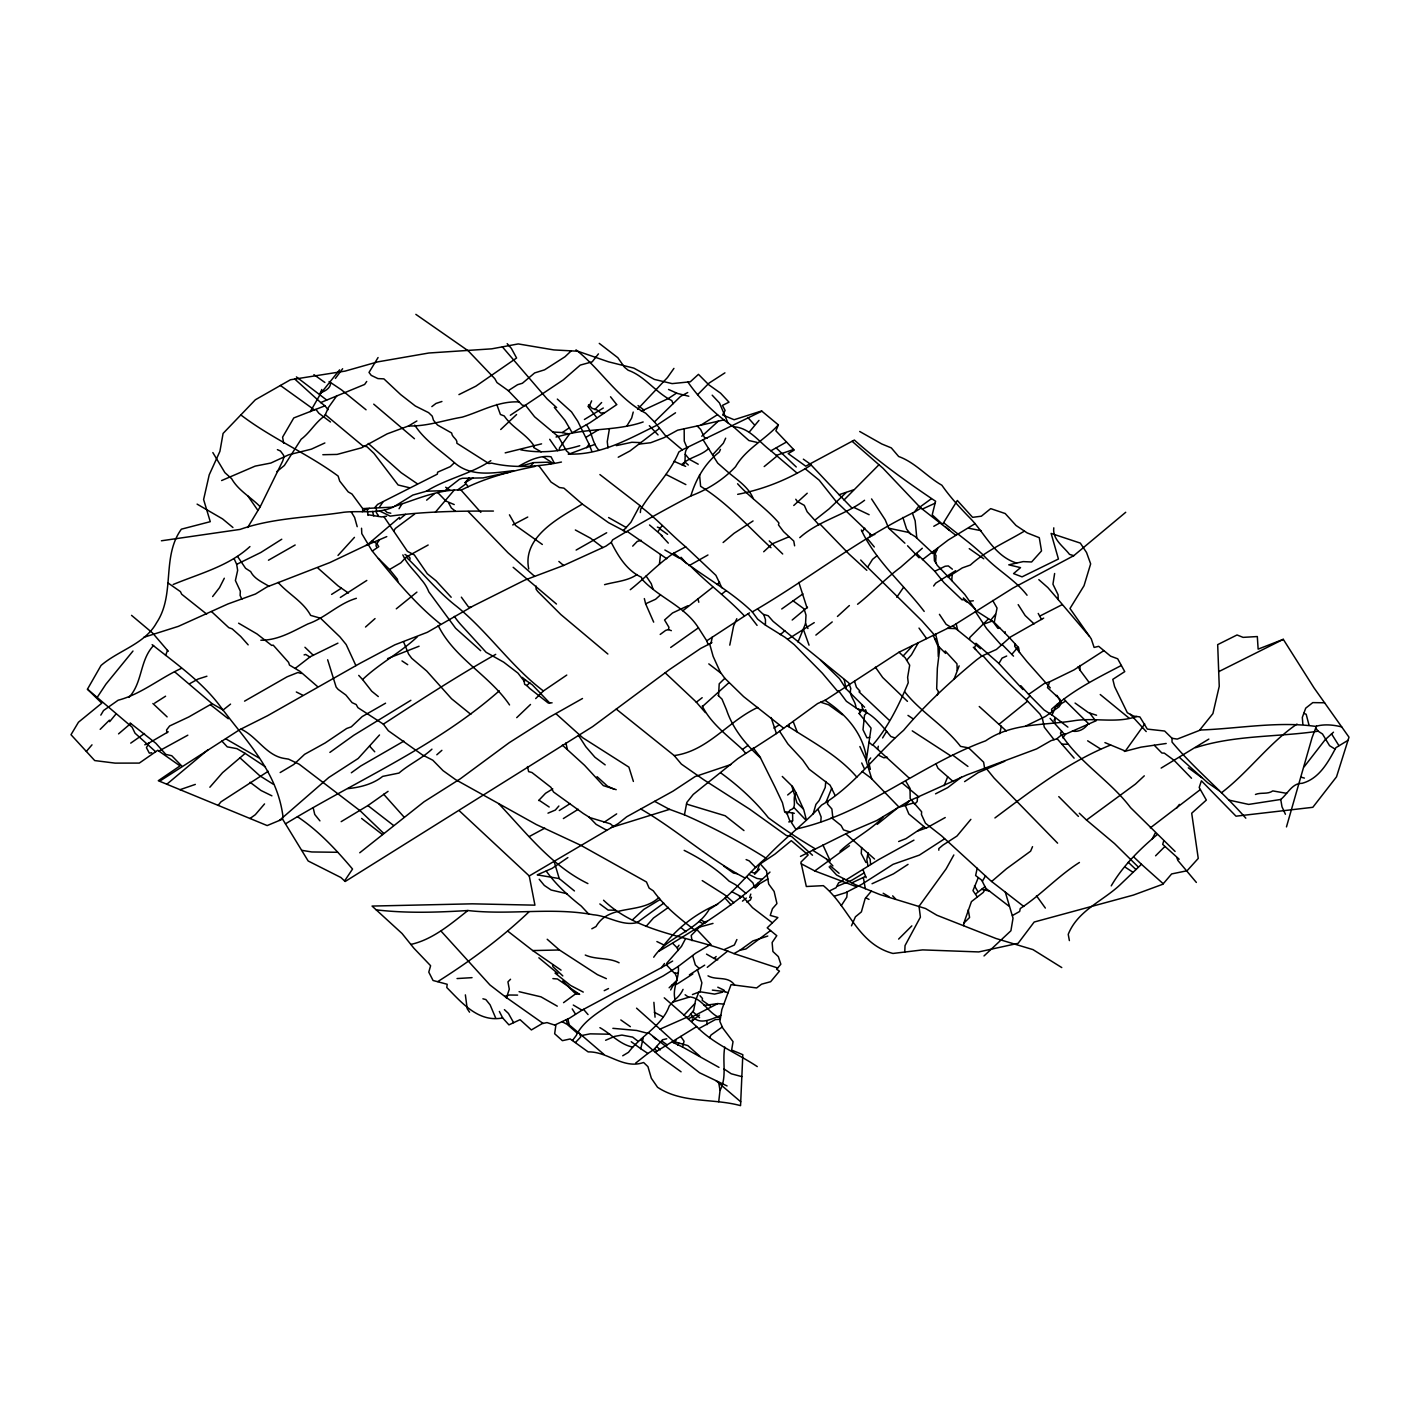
<?xml version="1.0" encoding="UTF-8"?>
<svg xmlns="http://www.w3.org/2000/svg" width="1420" height="1420" viewBox="0 0 1420 1420"><rect width="100%" height="100%" fill="white"/><g stroke="black" fill="none" stroke-linecap="round" stroke-linejoin="round"><path stroke-width="1.5" d="M870.247 533.583L869.928 537.115M938.815 850.225L938.815 848.574L942.88 845.166L956.973 836.043L970.872 819.358M684.174 428.84L684.262 441.141L687.085 447.957M969.718 639.142L969.736 637.527L988.551 618.783M968.245 909.83L969.594 917.48L963.807 923.195L963.594 925.627M362.65 510.419L362.703 508.608L351.983 494.018L348.219 491.906L339.7 481.078L338.12 476.055C307.039 453.193 271.504 438.407 240.832 414.924M643.278 1037.487L640.757 1048.723L647.893 1053.462L653.821 1049.557L662.536 1039.759L666.726 1038.783M1348.024 740.299L1335.883 747.701C1328.073 762.327 1319.216 778.71 1302.069 783.325C1292.271 782.935 1287.514 794.046 1280.751 799.46L1281.976 806.72L1285.419 814.264M655.046 1017.181L653.892 1002.325M904.753 952.039L905.037 945.578L920.391 917.143L919.042 906.297L946.146 868.862L953.832 854.964M856.863 777.166C838.563 755.724 812.63 742.163 789.129 726.898L789.289 724.129M755.848 872.199L754.499 873.992M1089.104 682.399L1079.981 670.134L1079.981 665.483M638.112 1041.339L632.681 1037.132L621.924 1035.073L614.753 1036.351L605.612 1040.274M844.208 679.541L846.072 688.789L864.602 707.249M660.477 554.492L659.43 564.184M1059.675 704.622L1059.569 702.297M868.01 866.182L866.821 859.561L868.028 852.71M718.715 1101.743L720.029 1090.4L718.68 1082.413M622.723 1055.788L628.528 1052.291C640.775 1035.766 661.933 1026.269 669.281 1005.91L675.121 999.467C671.82 988.497 679.914 977.528 678.245 966.434L695.693 953.193L710.408 944.513M725.673 438.176L723.348 443.253L712.627 454.808M1055.308 722.957L1054.74 718.981M837.569 691.238L822.34 673.186L794.277 644.68L785.1 637.349L765.451 625.137L765.451 619.546L763.694 614.505M559.249 450.442L559.533 447.904L569.81 433.597C594.004 428.378 619.546 430.189 643.171 421.953M718.964 1067.361L682.576 1047.019L684.049 1041.233L680.73 1036.422M729.773 645.141L733.59 626.007L736.803 618.694M724.803 1047.126C722.034 1061.45 727.288 1076.981 720.029 1090.4M1054.634 573.503L1052.948 584.206L1058.078 594.731L1058.202 599.577L1089.442 636.355M1014.963 644.059L1014.714 646.366L1019.595 652.437M963.807 923.195L971.44 901.611L983.226 892.452L985.817 888.316L981.717 880.169L975.629 875.536L977.208 868.206M282.385 819.198L282.935 816.269C277.007 770.545 244.986 739.891 219.212 704.923C200.823 680.943 175.405 663.211 152.135 644.644M851.485 925.822L855.426 916.805L861.39 911.889L865.17 898.505L871.383 891.121M1043.682 618.108L1010.454 637.012L996.432 649.455L981.77 656.093L976.552 659.892C950.654 681.227 925.183 704.728 903.599 730.324C875.607 754.694 853.988 785.828 821.577 805.104C804.59 823.707 783.236 839.255 765.912 858.071C739.838 841.652 712.716 827.239 684.44 814.832L686.818 802.477L693.244 794.419L737.814 758.617L776.42 733.572L817.583 703.574L825.446 700.096L898.984 652.224L953.92 625.226L1012.904 588.111L1073.769 555.682L1125.723 512.283M759.878 863.626L756.789 871.543L754.499 873.105L751.233 872.111M792.804 600.642L804.093 608.896L805.992 615.144L805.548 623.611L797.987 642M673.808 984.167L670.63 989.953M361.532 528.24L361.798 533.636L371.827 550.498C392.346 576.023 414.32 603.198 440.413 624.001M499.361 1011.448L502.662 1017.927L508.928 1024.867L520.057 1019.684L531.382 1029.944L542.12 1023.625L546.984 1022.595L555.841 1025.435L554.652 1033.742L562.391 1040.665L570.236 1038.961L588.146 1051.9C607.92 1051.386 623.202 1069.58 643.597 1062.497L647.946 1066.651L651.318 1078.224L657.549 1087.276C682.363 1103.695 712.947 1098.051 740.548 1105.647L742.82 1054.687L731.637 1050.037L733.039 1041.659L722.833 1028.133L719.869 1021.459L721.839 1009.567L731.069 984.628L756.647 987.947L761.564 984.184L770.634 981.717L779.456 971.138L776.598 969.256L780.858 964.233L778.32 956.601L772.906 951.506L772.125 942.507L776.775 935.691L767.226 927.828L777.894 917.551L770.261 915.403L772.462 908.676L776.935 903.582L774.113 891.423L768.681 884.039L766.498 870.851L760.232 863.91L775 854.077L791.295 840.675L808.158 854.947L800.915 862.117L806.329 886.506L823.351 885.654C848.787 906.563 857.272 943.909 892.949 953.459L922.645 949.891L978.699 951.932L1018.105 943.324L1034.186 922.024L1133.284 895.115L1162.838 884.234L1171.624 873.939L1187.067 870.762L1198.249 858.425L1191.699 813.216L1206.343 800.081L1199.19 787.532L1201.409 780.805L1236.004 816.18L1312.825 807.305L1336.522 776.829L1349 737.193L1313.997 687.848L1283.289 639.337L1258.138 649.135L1257.321 636.55L1243.086 637.367L1237.033 634.971L1217.685 644.627L1219.247 686.322L1212.911 713.603L1199.368 730.448L1177.233 739.092L1172.015 738.276L1164.649 731.034L1147.324 729.099L1139.852 716.905L1133.71 716.106L1127.338 712.751L1114.629 686.659L1112.801 679.346L1124.746 671.625L1117.682 658.791L1110.618 656.164L1098.689 646.331L1094.11 647.431L1091.252 638.858L1069.988 608.488L1084.028 585.732L1090.649 563.882L1086.548 552.522L1080.318 543.097L1051.119 533.423L1058.432 559.019L1022.045 576.857L1013.56 573.609L1020.519 567.627L1008.768 564.823L1023.145 561.61L1031.612 561.983L1041.517 550.924L1039.28 537.701L1027.175 532.908L1016.028 525.471L1005.2 513.543L990.698 508.626L981.362 516.205L972.594 517.341L957.328 500.479L942.56 524.353L932.212 514.839L935.602 501.26C907.522 482.409 879.779 462.654 854.361 440.058L805.743 466.186L788.189 453.583L794.206 450.122L775.888 430.828L778.355 424.864L761.599 410.966L734.122 419.734L722.638 414.959L725.105 410.469L722.425 405.392L729.01 402.18L720.561 393.162L708.899 384.873L698.462 374.347L690.315 381.785L672.139 383.613L654.425 379.424L633.852 368.135L608.505 361.816L577.78 351.219L553.871 349.923L518.247 343.924L491.71 348.841L428.84 353.012L377.667 361.887L345.149 371.099L290.443 379.761L255.352 399.783L223.082 433.437L219.922 451.347L209.219 474.83L203.61 499.538L210.266 521.672L181.37 529.181C161.259 556.977 175.548 594.483 156.519 622.847C144.911 643.988 118.463 650.36 101.033 665.465L87.454 689.197L101.761 703.184L78.455 722.23L71 734.708L94.714 760.57L115.091 763.126L139.302 763.09L157.762 750.275L180.038 765.895L158.277 780.716L267.173 825.57L282.58 819.127L308.158 860.981L340.853 877.489L345.202 881.483L592.601 726.649L669.636 669.459L700.681 648.425L711.012 643.118L712.308 637.012M376.637 511.235L376.069 507.419M838.528 690.67L846.391 701.285L858.94 709.911L860.058 711.615L859.171 713.568L871.063 728.105L866.218 761.067L871.773 778.852M100.82 715.112L103.536 710.533L118.144 700.22C141.13 694.256 160.052 677.997 181.547 668.305M683.197 465.298C687.262 460.009 682.736 452.412 687.866 447.637M709.574 1037.647L711.012 1035.038L722.318 1026.962M877.631 749.334L878.323 746.228M609.393 428.964L607.263 441.62L607.991 447.921M700.078 991.87L701.87 982.8L697.38 969.576M1316.464 726.099L1312.098 737.548L1286.467 826.901M828.215 800.72L827.416 803.951L831.871 808.974L832.759 817.015M1004.827 633.213L1005.2 631.74M1001.348 726.188L999.716 733.803M1017.998 647.112L1011.732 654.46M678.298 950.459L677.198 947.85L679.026 945.188M374.898 507.49L377.631 504.384L437.36 474.138L437.591 472.185L450.317 466.63L454.435 462.689C471.12 477.44 493.823 472.878 513.827 470.641M636.55 1008.164L660.052 1029.127L688.753 1016.436L693.67 1010.472L695.481 1000.709L698.853 992.136M630.303 589.691C645.39 577.727 657.797 563.989 673.825 553.125C699.048 574.55 728.566 588.892 752.316 611.896C807.376 580.017 857.378 539.902 914.409 512.087L918.882 506.035L883.009 468.263L852.106 441.283M847.314 891.707L846.781 897.209L841.297 905.605M736.891 939.543L734.353 945.01L724.413 949.483M782.278 776.456L792.662 786.68L796.123 792.999C791.33 798.111 798.182 807.909 790.23 809.933L787.141 813.837L790.106 821.594M1050.285 687.901L1026.944 661.578L1019.365 652.188L1018.619 647.697L1008.857 637.083L994.231 622.404L976.356 610.99L964.783 594.43L951.719 580.549L952.199 574.78M749.671 897.458L750.789 894.103M319.571 395.168L321.754 389.506M813.145 813.891L815.932 804.359L819.162 800.525L825.233 787.408L825.765 781.462M937.342 695.054L938.496 691.771L936.685 688.842L937.342 668.305L939.525 650.147L935.567 634.066M1103.89 650.626L1073.964 669.92L1049.646 681.795L1047.498 687.635L1059.604 698.853L1061.219 702.403L1060.527 704.391L1059.142 706.734L1045.51 716.425L1025.63 726.082M591.625 400.848L588.874 407.274M934.236 634.722L921.828 620.735L867.567 567.272L872.537 559.356L876.868 555.859M751.464 897.245L750.417 899.925L746.76 902.055M944.122 785.633L947.655 776.882M165.572 655.454L167.542 650.413M959.139 665.856L954.08 679.133M552.096 702.811L548.28 703.06L529.571 688.327L526.802 685.541L529.82 682.789M830.025 890.677L836.078 887.695L838.634 882.761L842.042 881.323L843.586 878.643M626.788 426.089L631.669 418.03L633.231 412.066M862.455 531.559L864.78 528.169M918.296 642.763L911.48 654.762L906.581 660.353M978.185 877.915L972.966 890.624L977.297 896.961M1032.535 846.657L1030.618 851.166L1006.531 868.738L991.621 881.5M321.239 392.577L310.288 411.64M825.961 802.371L831.729 788.207M720.455 449.394L719.283 452.021C705.154 463.044 695.818 479.179 690.848 495.953C664.081 509.993 638.521 524.317 612.623 539.866L611.239 542.387L605.843 546.185L563.598 565.462L524.832 580.088L473.357 605.861L427.313 632.308L394.866 644.822L360.147 663.264L267.563 715.716L239.518 729.791L159.59 781.248M994.231 622.404L997.035 608.044L992.686 600.465M1163.637 841.226L1162.696 844.367L1179.168 859.224M224.307 578.242L219.55 587.596L212.627 596.56M247.701 527.477L260.215 506.745L282.74 460.95L284.089 456.619L283.29 454.808L280.45 451.01L277.397 449.643M1111.239 885.867C1122.83 865.934 1139.603 849.409 1156.998 834.8M599.897 474.564L639.905 505.538L630.906 522.294L623.22 530.743M1054.048 720.242L1055.45 717.81M1152.259 838.865L1155.259 833.043M975.966 644.716L974.617 647.289L975.362 649.171L981.77 656.093M401.665 504.508L399.038 508.715M674.322 1043.327L676.293 1039.635M129.007 697.327C142.745 682.576 139.604 660.193 153.573 645.532M1061.628 731.14L1060.474 733.164C1078.472 762.185 1110.085 780.432 1130.551 807.625L1175.103 851.45M861.62 847.527L861.248 853.58L865.952 862.49M566.882 434.396L567.414 433.473M937.715 548.386L934.893 554.332L936.011 555.415L935.656 562.125L937.147 565.213L951.719 580.549M982.48 881.128L985.533 875.803M685.168 939.383L681.458 946.43L666.885 963.062L667.151 965.618L674.234 973.037L677.943 973.268M168.252 731.815L148.976 743.033L146.42 747.648L149.331 753.132L151.745 752.742M767.847 878.962L759.167 884.039L755.404 888.033L753.718 886.95M759.576 869.093L755.049 873.868M999.219 724.147L1027.512 701.231M572.509 1040.469L576.254 1035.446C583.549 1020.181 600.678 1011.164 614.221 1001.632L663.229 975.913L678.245 966.434M861.958 709.911L859.171 713.568M435.372 512.194L454.258 490.042M658.17 531.24L662.146 525.542M637.615 409.208L667.471 377.542L673.932 368.383M749.405 431.893L758.972 420.391M393.677 531.133L395.31 528.489L414.675 514.04M431.84 406.617L435.976 403.457L441.922 401.487M534.878 466.47C512.212 470.961 489.367 476.854 468.192 486.705L465.139 482.605L469.15 477.865M792.183 620.025L807.536 607.192M661.897 947.797C676.097 928.822 695.711 913.45 717.686 904.256M896.783 597.252L903.51 587.401M586.744 447.726L589.016 444.123L577.745 421.225L571.532 411.906L557.314 399.091M912.847 645.496L903.155 655.969M336.948 395.594L328.411 407.505L324.807 415.882C315.329 422.219 310.199 432.532 301.164 439.224L284.355 465.494L276.918 471.547M586.176 437.2L598.051 430.011M975.718 893.89L985.16 886.541M354.45 537.364L337.995 555.433M379.406 507.295L382.938 501.952M344.598 880.915L352.533 869.04C336.274 849.87 318.559 830.664 297.437 816.713M646.064 926.426L653.466 918.03L668.429 907.362M1067.893 727.129L1052.043 715.023L1055.557 706.911L1065.657 701.09L1088.998 724.111M365.508 627.036L375.04 618.587M373.779 515.922L372.502 511.448M598.441 353.882L592.211 361.816L580.247 365.1L563.136 379.992L510.33 415.261M366.715 381.465L364.638 384.447L320.725 402.552L294.774 379.069M697.539 394.778L709.024 383.134L724.928 372.856M109.429 720.153L100.181 729.347M677.731 1045.031L678.973 1043.292M1096.382 720.615L1065.55 734.158L1062.799 737.85M933.632 585.998L935.673 583.194L955.66 570.68M554.723 1025.062L569.509 1018.175L582.395 1009.957L661.525 967.623L664.524 963.488M864.567 500.284C844.687 515.371 818.719 520.59 799.779 537.647M1176.576 808.211L1179.381 804.394M870.673 757.96L868.419 760.996L870.353 769.374M378.075 357.538L369.022 372.43L371.241 375.377L377.933 378.59L383.897 378.874L400.617 394.547L415.332 406.014L428.609 412.652L432.23 416.131L433.49 420.267L437.484 425.006L451.649 433.011C451.95 437.555 457.772 438.993 456.867 443.253L488.835 463.541L491.728 463.151C514.572 468.511 538.446 466.754 561.45 462.05M116.049 713.923L109.642 721.679M249.938 546.576C228.762 566.154 199.421 573.644 173.151 584.507M342.628 368.721L335.386 378.412M1087.471 724.786C1084.206 729.241 1078.028 732.4 1072.419 731.069M718.467 421.03L701.782 436.224M882.601 737.938L886.648 731.282M676.861 980.368L669.122 987.787M594.785 409.599L601.636 402.534M990.787 620.114L995.438 614.345M218.112 805.371L220.97 801.838L268.238 771.273M909.315 800.898L904.913 805.655M787.656 794.987L792.963 790.638M1052.043 715.023L1044.091 710L1028.648 694.416L1044.215 683.57L1049.646 681.795M1155.578 855.816L1164.808 846.568M700.859 925.68L691.203 935.46L691.984 940.661M530.139 466.718L533.512 462.618L547.8 462.192L551.173 463.683M632.699 546.132L637.243 541.41L641.361 540.346M535.677 698.587L543.398 690.954L566.775 675.068M264.546 803.915L255.298 814.707L250.009 818.488M339.611 369.857L321.044 393.056M694.664 1003.78L684.032 1015.105L664.24 997.816M132.983 651.034L105.95 684.138L97.341 697.167M91.998 744.843L86.336 751.428M1144.733 723.952L1125.332 751.073L1104.92 742.607M379.513 734.974L358.159 758.493L328.801 777.485L279.403 820.441M558.876 806.01L555.344 810.057L547.978 813.163M702.172 697.699L696.244 702.279M386.772 536.6L365.881 545.528M653.715 957.222C667.915 936.153 696.12 931.609 709.201 909.368C731.495 896.641 746.228 874.276 765.912 858.071M837.445 616.457L849.373 605.541M632.45 919.876L643.757 909.439L660.335 899.375M1069.384 940.59L1068.231 934.342C1077.673 910.664 1102.293 901.345 1119.634 885.228L1141.467 864.301L1163.246 883.755M682.789 610.813L712.769 587.223M778.355 424.864C765.025 439.667 745.535 449.235 735.578 466.683C723.241 479.836 707.621 489.545 690.848 495.953M807.217 493.237L793.762 505.484M975.984 643.278L998.917 663.459L1002.076 658.117L1006.691 656.022M118.552 733.874L130.711 723.508M209.858 787.23L222.549 772.675L245.163 753.416L265.433 766.853M761.865 411.179L682.292 449.838L665.163 435.283L654.478 421.9L680.571 396.375L687.741 392.523M982.995 655.756C996.432 671.358 1011.093 685.576 1026.145 699.652L1030.086 695.889M431.928 749.156C422.006 758.511 408.978 764.368 398.967 773.066L382.69 776.385C372.874 784.195 360.165 787.372 347.9 788.615M897.688 807.909L877.223 824.346M879.069 464.642L844.012 499.964M723.117 542.511L734.069 533.299L753.061 520.962M575.526 1042.457L580.762 1036.902L579.697 1033.689M815.861 635.095L832.226 621.924M727.839 950.956L707.266 967.322M911.835 925.875L898.629 939.081M327.647 659.767L336.132 687.049L338.084 689.357L345.912 695.054L352.089 702.651L356.189 704.533L357.893 707.639L383.347 724.147C419.93 700.308 457.364 675.991 495.722 654.354M530.512 704.462L516.72 717.65M708.793 663.885L721.236 673.399L724.821 678.298L719.212 683.801L718.538 695.693M681.707 464.642C689.232 457.045 701.036 455.962 708.686 448.471M742.482 901.15L746.316 898.061M922.308 548.244L900.582 567.326C885.175 578.721 872.27 592.69 857.573 604.263M1221.413 792.804C1248.411 772.231 1268.841 743.192 1297.01 724.076M937.022 549.576L932.461 553.516M499.29 690.83C435.94 746.672 357.094 780.272 285.473 823.848M417.391 636.728C400.44 652.703 379.53 663.389 362.579 679.541L358.727 675.387M702.634 706.343L728.779 682.807M777.166 455.926L764.191 466.577M721.537 594.217L725.993 590.755M717.171 584.507L719.603 582.2M869.058 742.269L872.466 745.269C887.447 728.389 899.304 704.533 908.232 682.736L907.628 677.34L909.688 665.181L905.197 657.797L898.984 652.224M769.977 872.075C736.873 903.883 698.036 928.006 658.969 951.205M444.921 490.628L459.494 479.232L462.334 478.309L483.048 477.901L510.188 472.043M437.804 981.575C470.038 961.216 501.065 938.371 528.808 912.031M396.286 608.825L416.912 592.122M882.991 817.281C870.14 830.682 853.331 838.545 839.983 851.29M660.495 594.873L655.596 599.258L645.621 603.784L644.343 598.583M925.858 828.215L923.976 826.564L905.942 838.67L898.647 841.528M230.555 704.107L222.567 710.426M672.654 961.056L661.525 967.623M846.178 492.545L829.191 508.786L815.648 519.542M757.836 885.139L754.197 887.251M436.81 754.783L441.886 750.328M780.308 634.651L784.834 630.693M916.61 553.534L934.786 571.266L945.152 566.243L948.329 565.923L952.376 569.189M706.521 954.133L713.994 958.411L716.177 956.512M914.462 804.394L917.196 801.554L917.515 797.561M569.491 427.686L562.32 432.55L552.895 432.017M207.799 749.92L166.815 784.23M1304.217 766.711L1325.179 739.696L1333.486 732.188M369.271 508.307L367.23 509.744L368.117 515.407M931.271 498.793L919.876 507.082L918.882 506.035M379.424 539.902L375.98 544.996L376.336 546.682M167.045 732.702L166.548 729.969L169.619 725.975L188.789 716.958L212.077 703.645L221.893 709.29M801.288 863.804L814.76 870.939L849.444 845.734M699.528 1015.016L691.682 1021.264M984.007 955.944L1010.916 930.757L1013.028 918.19L1005.307 892.097M426.621 500.159L434.467 493.698M961.411 777.148L947.69 787.621L935.549 793.833M770.528 930.544L745.89 948.986L740.139 950.122L733.98 953.601C690.546 935.727 639.053 934.147 603.553 900.227M663.797 903.138L637.953 921.935M577.141 992.757L563.545 1002.662M796.514 828.943C865.667 813.642 920.284 764.723 985.64 740.832C1011.874 722.656 1044.481 725.549 1074.461 720.65C1094.944 717.473 1116.457 723.579 1136.674 716.496M399.623 519.152L405.499 514.342M948.045 577.07L962.316 567.894L970.357 565.036C986.296 550.498 1006.052 542.103 1024.441 531.098M689.108 565.621L707.959 554.989M500.71 429.514L516.578 414.533M687.884 382.033C700.078 399.677 715.662 414.746 733.412 426.763C749.494 427.544 758.919 441.939 770.9 450.797L786.503 442.01M763.694 551.759L772.338 543.789L789.272 536.671M340.339 597.447L366.804 580.443M359.739 852.781L424.03 801.785L460.346 778.781L509.141 742.749L549.309 717.242L582.502 698.498M748.127 745.305L742.482 749.441C728.176 736.146 710.994 723.685 702.226 705.988M394.511 506.39L412.794 495.083L426.408 491.214C446.501 478.647 470.978 474.067 490.841 460.666M964.588 781.621L978.185 772.64L1004.703 761.262M616.884 404.522L589.974 422.716L571.781 433.011M571.231 350.864L564.982 356.775L544.552 369.839L534.648 372.927L522.4 383.258L517.572 384.696L508.307 390.642L496.982 382.566L494.817 378.696L468.138 350.758L415.847 314.352M659.324 428.449L630.019 450.921L618.232 457.24M410.824 944.424C432.639 939.632 450.673 924.047 467.925 910.522C509.762 915.332 551.99 907.007 593.311 914.764C608.701 915.918 622.901 927.082 638.574 922.183M655.259 1052.167L696.652 1026.607C713.87 1044.268 736.98 1053.072 757.268 1066.597M1150.342 827.86L1200.361 789.555M647.893 1053.462L635.645 1063.119M399.411 517.43L367.478 544.694L329.866 562.568L267.013 586.939L255.476 594.022L227.963 603.944L178.423 626.344L143.81 637.314M244.559 701.143L287.106 676.808L297.863 672.512L301.377 673.488M660.193 634.438L665.696 630.373L668.429 629.61L671.358 630.658M144.503 733.519L130.729 743.121M658.188 424.314L675.529 412.794M578.242 809.258L563.367 818.559M723.863 1004.1L717.774 1003.603L688.309 1018.85M161.401 540.789L240.086 529.411C273.652 517.679 309.01 517.59 343.746 512.265C360.698 510.312 379.193 514.59 394.902 506.212C415.226 499.875 435.833 490.379 457.684 489.9L465.441 484.22M975.327 523.536L948.205 540.026L922.414 559.675M568.018 986.332L573.964 992.243L576.857 994.213L578.792 993.84M351.326 772.782L360.52 766.125L403.883 741.116M611.239 542.387C618.179 556.178 626.93 570.609 641.485 577.283L642.124 579.36C659.004 597.838 684.777 606.127 698.427 627.817L670.684 647.467M708.154 644.591L706.734 640.81L749.494 612.854M1079.289 813.216L1086.513 820.05L1135.45 784.088L1144.289 775.835M154.673 703.148L165.59 696.191M341.173 821.647L367.886 805.566L388.068 791.348M1208.846 739.092L1161.152 768.078M341.368 588.235L331.605 594.394M781.745 608.967L802.921 593.897M465.139 482.605L472.913 477.99M787.674 639.337L814.246 622.617M740.139 950.122L752.919 940.928L767.794 936.046M241.897 599.187L240.104 595.477L240.335 591.182L235.4 580.531L237.655 570.361L236.678 564.361L260.801 552.504L281.764 539.227M944.584 838.794L919.397 855.106L893.091 864.318L861.691 884.376L845.61 892.683L834.729 896.055M689.392 974.865L704.693 965.156M378.412 558.468L389.541 569.509L400.795 562.87L406.226 557.066L428.165 545.014M717.526 414.675L700.805 425.201L677.642 430.189L663.992 437.68L650.662 442.738L639.479 444.052M372.448 550.96L378.749 546.647L376.957 543.771L372.377 540.789M914.409 512.087L921.065 508.076M863.892 873.052L851.947 880.187L837.321 886.24M1079.431 862.472C1058.095 875.927 1041.197 894.831 1020.27 908.516L1019.667 911.445L1012.424 915.545M908.037 864.372L893.499 873.85L872.04 883.737M676.577 393.074L668.376 398.505L641.325 411.125M603.908 822.411L616.67 813.873M362.207 511.679L367.034 508.502M939.135 523.323L933.792 526.288M559.267 810.518L570.201 803.56M268.451 560.226L295.165 544.996M658.738 897.653C640.597 914.729 609.357 903.351 596.009 926.55L591.821 928.786M584.401 419.486L603.287 408.019M711.012 643.118L711.935 642.532M692.853 973.942L677.375 983.865L671.802 985.267M567.876 857.573L552.185 868.348L537.221 874.862M773.953 728.14L779.154 724.892M636.994 574.55C627.569 581.135 615.446 581.614 604.565 584.667M457.684 489.9L461.092 490.148L468.192 486.705M682.292 449.838L678.849 451.986C669.867 473.588 652.667 489.35 640.686 509.176L640.349 512.549M757.747 707.444C728.034 721.147 707.941 751.02 674.198 755.564L616.245 709.095M322.837 454.719L337.108 454.418L361.603 447.797L387.163 433.863L408.534 425.964L416.877 420.977M329.884 752.405L353.74 735.294L410.859 700.308M1041.552 619.475L1039.688 616.156L1062.089 604.707M385.565 703.202L362.207 716.567L351.29 726.827L346.658 728.495L325.215 742.926L304.608 754.322L293.727 764.51L280.166 772.551M527.743 517.04L512.709 524.956M811.175 465.032C788.863 479.232 763.587 489.385 737.672 494.337M846.036 879.903L878.643 859.632L913.947 840.143M945.241 817.529L927.029 827.7L917.675 831.019M994.923 817.955C1031.399 790.727 1067.946 762.132 1110.635 745.021M510.543 979.25L507.934 981.859L509.301 989.19L506.372 998.029M519.312 465.902C528.737 460.595 540.008 455.039 551.031 456.778L554.332 463.186M189.552 683.765L198.09 679.044L206.912 676.222M606.677 532.748L576.129 550.072M721.892 587.791L715.911 575.348L685.683 546.842L673.825 553.125M984.078 624.001L992.207 621.055M187.83 735.187L158.898 751.073M459.405 810.873L529.252 875.962L618.25 823.582L626.735 816.766L672.991 791.171L695.125 776.562L730.821 764.563M529.269 836.54L544.801 828.162M866.218 877.684L865.596 876.389L851.876 882.867M1121.356 665.465C1096.968 678.156 1071.94 690.582 1051.492 709.308L1051.989 711.597M552.77 788.863L545.546 793.301L538.624 800.543M800.472 856.402L846.462 833.504L876.619 820.582L908.818 801.111L966.807 774.929L1036.6 748.908L1051.031 740.654L1056.728 738.861L1061.681 734.779L1065.55 734.158M324.861 442.969L311.353 449.164L288.739 454.773L270.847 463.044L255.174 466.115L221.609 480.546M295.236 668.376L310.412 656.644L337.924 643.153M698.764 1028.648L715.431 1019.524L720.224 1019.347M919.876 507.082L922.308 509.105L935.123 503.195M687.848 605.772L672.512 612.996L664.56 619.99L668.962 627.321L668.429 629.61M1218.697 671.66L1283.289 639.337M604.21 990.663L608.505 988.551M458.926 394.618L475.824 386.204L516.596 358L511.324 348.344L507.171 343.658M626.433 532.092L608.541 522.684L582.342 504.082C559.249 517.625 522.098 536.973 528.737 568.958M568.178 454.063C600.979 455.341 628.634 438.851 656.839 425.29M569.26 454.01L595.158 444.282M934.981 639.408L936.437 638.769M356.385 598.317C338.475 603.553 325.464 617.895 307.927 623.93C293.106 631.137 278.427 640.331 260.836 640.225M803.347 459.175L810.128 463.932L839.113 494.71L853.544 489.847M144.769 744.79L148.976 743.033M328.073 409.723L324.967 405.818L293.78 417.942L282.58 437.165L283.716 443.288M521.921 465.813L533.512 462.618M518.815 401.931C498.455 400.884 480.883 411.516 462.139 417.161C443.892 420.214 427.101 426.479 408.534 425.964M195.321 784.408L180.02 789.68M1255.457 794.472C1260.995 792.111 1267.474 794.65 1272.799 790.904L1286.626 793.336M1335.084 749.121L1329.546 745.66L1322.499 733.998L1318.133 731.193C1277.592 737.211 1234.974 734.885 1195.516 747.701M704.16 1005.484L717.774 1003.603M913.273 803.045L898.576 807.359M722.478 992.207L714.597 994.106L699.847 991.728L692.445 994.55M793.602 449.483L776.438 455.341M792.502 820.902L788.739 821.949M320.441 392.683C324.807 391.601 331.57 387.447 330.416 382.406M579.733 445.72C560.669 451.524 540.381 453.619 520.678 449.785M304.093 654.904L305.673 654.442L309.88 657.016M387.607 658.596L419.077 646.224M1166.193 743.476L1141.094 747.133L1124.374 751.446M441.141 931.218L489.971 984.983L504.739 996.379L509.389 995.012L517.608 995.118M713 923.408L699.758 927.011M724.147 419.805L700.805 425.201M669.636 809.347L611.363 827.469M569.81 433.597L556.054 437.023M616.351 445.614L631.847 442.277L641.112 442.632M969.665 601.192L973.357 600.784M454.347 616.386A101.228 86.407 -11.2 0 0 461.891 625.812L486.101 652.295L503.692 662.164L517.963 673.115L523.98 680.89L525.933 680.393L532.322 684.866L549.682 702.971M705.367 922.805L702.598 923.497L699.137 921.527M725.283 991.657L712.343 990.113M707.284 921.42L704.213 921.864L700.504 919.61M871.259 534.825L874.809 534.559M386.595 516.223L381.643 516.916L367.975 514.732M541.57 443.856L505.183 452.873M1062.337 744.186L1067.804 744.257M672.689 1002.147L689.96 996.911C702.989 998.402 708.225 1013.72 720.455 1017.98M869.679 737.388L866.946 737.814L863.005 729.702L864.531 715.165L866.75 712.734L865.614 709.716M604.387 412.581L600.909 413.113L597.412 410.149L592.087 408.339L588.554 404.682M409.386 487.734L398.115 484.983L373.975 453.37L366.964 446.732L362.721 445.827L325.233 414.587M1055.788 695.605L1056.977 695.445L1060.509 701.604M577.478 1031.896L581.88 1035.464L590.188 1033.849L609.766 1034.221M887.447 757.286L883.843 757.783L878.305 755.085M493.432 511.058C458.891 510.987 424.402 511.413 390.198 516.134L379.389 510.916M720.881 1015.406C710.958 1019.063 697.966 1026.891 690.617 1013.578M1280.751 799.46L1248.677 804.412L1229.099 800.134M1199.687 730.04C1238.187 728.726 1277.414 721.041 1315.666 726.401C1323.919 723.916 1333.344 724.803 1341.705 726.916M457.045 978.557L472.043 977.652M467.925 910.522C437.449 912.385 406.688 913.45 376.211 909.847M955.66 628.616L947.531 628.314M1000.017 628.208L997.887 628.35L992.935 621.552M337.658 852.284L311.796 851.965L301.626 850.296M443.839 490.663L426.408 491.214M842.042 881.323L843.32 881.252M562.32 432.55L568.355 433.987M615.463 910.238L608.133 910.078L599.843 903.954M502.662 1017.927C478.274 1022.755 461.678 1002.52 446.785 987.539L447.193 984.273L433.064 980.492L428.787 972.132L430.615 965.724L413.912 948.24L402.073 933.526L372.058 906.066L472.203 903.83L534.932 905.161L529.252 875.962M362.703 508.608L392.985 507.135M606.375 978.664L597.429 974.653L559.427 949.98L532.748 950.566L507.863 931.218M552.895 978.611L557.421 978.966L567.698 986.083M989.491 891.068L981.664 889.346M968.671 528.222L981.113 530.689M1061.769 967.57L1032.961 949.607L995.988 938.496L936.863 915.226L925.538 908.516L880.009 894.582L855.39 884.678L836.593 875.004L829.138 866.839M612.872 1028.329L636.764 1030.476L647.786 1033.334M632.645 1047.09C620.061 1044.552 610.848 1033.867 599.914 1027.654M471.138 607.103L468.476 606.943L461.358 597.163M1324.576 702.776L1312.772 702.616L1305.726 708.154L1302.318 717.419L1302.85 724.129M737.353 873.726L733.466 873.069L723.774 866.111M871.56 498.935L885.21 519.844L888.654 528.187L908.285 532.358L915.208 536.636L932.851 553.143M857.431 708.846C871.88 712.201 881.82 725.531 890.855 736.501L894.689 737.867M753.257 747.932L759.966 756.824L774.983 786.999L782.455 802.761L784.621 811.636L794.33 813.323M574.443 890.961L559.231 878.572L537.949 874.986M390.784 513.223L387.127 512.46L384.447 509.993M741.843 1076.626L731.229 1073.769L724.076 1069.011M682.576 1047.019L672.37 1042.12M820.671 702.19L828.694 704.835L842.415 714.739M437.68 492.527L446.004 501.118L454.24 504.579M707.249 438.336L704.568 437.75L700.646 429.497L697.255 426.036M406.901 557.74C423.124 573.325 438.283 592.211 456.743 606.464C488.072 631.758 511.147 666.601 543.398 690.954M567.059 893.748L551.137 890.02L544.322 885.441L539.192 879.246M656.892 941.549L663.726 944.886M616.209 789.68L603.358 785.633L584.525 765.273L562.356 745.109M482.906 998.793L485.853 999.573L490.131 1004.898L495.704 1018.105M741.684 896.908L731.495 891.529M757.126 442.419L748.943 440.555L733.412 426.763M1301.306 777.237L1304.394 778.089M1096.559 715.236L1088.536 712.68L1075.064 703.06M745.234 878.11C708.438 858.976 676.985 829.795 640.775 808.992M1073.769 555.682L1069.508 554.368C1063.349 546.309 1052.326 539.44 1053.782 527.832M865.738 897.777L869.004 899.41M613.333 826.351L610.351 823.813L589.85 817.583L583.3 813.5L553.516 791.987L550.907 787.319L531.932 772.515L528.613 771.61L527.477 766.569M777.681 967.996L733.98 953.601M723.543 991.089L728.052 992.793M688.806 396.233L677.482 393.464L668.554 389.453M849.923 831.925L843.48 829.884L841.084 825.464L831.268 817.583M657.371 527.122L660.122 528.08M585.271 955.039C595.974 959.867 608.683 957.346 619.102 962.778M1016.613 563.066C995.225 556.409 985.782 535.234 971.795 519.915C961.056 508.892 950.743 497.959 941.886 485.249C926.852 476.659 915.083 462.387 898.647 456.495L891.316 447.904L881.767 443.963L859.703 431.485M686.499 804.075L725.194 815.772L743.956 830.576M583.265 992.083L570.574 985.462L555.042 973.091M1303.72 713.319L1306.169 714.242L1309.027 725.194M684.44 814.832L669.068 809.151L654.602 801.341M542.955 456.672L553.108 463.381M713.994 958.411L717.739 959.902M582.005 1010.188L573.289 1005.058M556.622 407.593L547.037 398.842L502.378 346.87M684.174 850.367C700.433 858.479 715.946 868.348 729.046 881.11L735.773 884.855L746.068 893.482M853.988 507.49L869.129 514.715M519.081 991.675L540.967 996.84L557.279 1006.159M708.012 975.842C716.656 980.688 727.963 975.558 734.566 984.983M727.075 1085.945L699.581 1072.774L648.496 1032.731M746.121 859.579L749.174 860.857L755.742 867.584M665.98 474.44L685.86 484.593M606.588 830.167L596.134 824.363L589.122 817.121M613.813 789.058L607.582 786.218L597.039 776.651M562.196 1021.779L567.041 1024.299L576.893 1032.819M685.665 466.399L674.021 461.305M522.205 677.375L525.933 680.393M678.955 557.989L664.862 550.001M856.366 886.683L814.76 870.939M724.04 990.166L717.792 987.202M575.473 1014.093L572.224 1008.928M649.526 524.974L662.448 536.014M748.908 874.436L756.966 878.447L762.309 879.228M302.567 695.108L296.318 691.984M662.945 1016.827L654.3 1012.265M608.594 517.537L626.415 527.619M271.912 795.839L261.014 790.496L250.08 782.296M640.757 1048.723L631.261 1041.73M324.967 405.818L320.725 402.552M587.898 883.577C551.368 865.792 526.199 832.688 498.864 803.844M575.348 529.979L590.596 538.251L602.843 547.587M1201.746 777.628L1188.309 767.812M907.983 715.396L913.273 718.964M815.222 848.823C798.963 839.06 783.467 828.943 768.362 817.742C754.837 800.685 738.489 785.792 720.721 772.888M950.406 626.912L946.11 624.303L939.436 614.345M541.162 451.897L533.583 447.46L534.204 446.111C526.27 433.899 512.265 427.864 504.224 415.953L500.408 414.48L496.752 404.434M668.305 543.115L661.312 535.482M526.802 685.541L524.69 684.369L523.98 680.89M958.038 630.444L952.767 625.776M268.859 586.194C262.38 582.218 254.162 578.756 250.683 571.603L245.589 568.319L237.566 556.48M258.76 757.818L225.549 738.702M417.125 483.634L401.168 472.7L368.241 443.43M787.017 725.691L789.129 726.898M569.828 453.761L566.491 450.903L558.415 436.685L534.595 416.788L525.826 405.658L522.329 405.215L508.307 390.642M812.559 850.172L829.706 861.07M561.06 970.126L532.748 950.566M1087.649 740.814L1100.624 749.014M883.187 893.251L888.955 896.641M245.163 753.416L236.892 748.642L227.271 746.867L221.857 741.062M667.151 1044.871L662.359 1041.428M197.096 504.118L222.567 518.903L232.933 527.495M685.132 994.745L688.718 997.372M393.5 825.41L367.886 805.566M273.439 784.319L259.807 775.781L239.891 757.783M638.059 405.534L644.325 410.309M969.239 548.635L983.758 558.788M667.595 534.346L659.519 528.648M985.817 888.316L1008.715 905.978M627.374 531.559L666.761 558.734M718.165 695.463L721.981 699.101L726.436 709.663C732.915 729.028 745.819 744.524 760.481 757.872M952.536 754.996L967.925 766.427M824.967 700.291C845.202 713.479 862.792 732.862 866.377 757.552M710.248 1006.034L702.226 1000.337L702.474 998.491L700.007 995.722M918.918 796.993L902.339 783.148M348.45 593.063L337.995 585.821L317.973 568.124M539.174 800.294L549.185 807.004M455.11 510.898L451.365 508.005L448.631 502.911M543.097 1023.412L504.739 996.379M579.662 994.408L569.775 987.752L562.746 980.936M1124.959 867.016L1132.982 872.27M757.943 883.24L759.167 884.039M401.984 660.921L407.7 664.684M677.198 947.85L672.832 943.483M329.103 381.536L341.528 389.879L366.058 409.794M167.986 582.946L180.429 591.625L181.689 594.234L206.645 614.079M581.88 1035.464L603.802 1054.261M1023.767 906.457L991.231 881.199L941.62 835.883L925.449 823.227L921.438 814.512L921.633 811.778L910.184 798.59L910.007 788.348L905.747 781.142M1219.212 790.709L1207.799 782.846L1179.594 757.552M445.667 487.237L449.945 490.166M324.878 382.477L313.909 374.631M685.274 454.276L689.428 459.388L698.214 464.18M620.824 1019.95L630.356 1026.66M962.973 599.24L967.126 602.169M326.689 400.049L296.389 376.904M830.203 865.756L839.078 873.282M280.414 385.477L314.53 409.972M240.992 729.099C256.878 736.447 266.072 755.262 283.805 758.369L288.526 759.132L299.194 764.226L360.147 810.784L383.755 833.398M87.454 689.197L132.095 727.147L135.042 733.199L155.65 751.748M783.574 728.14L743.618 696.616L724.821 678.298M238.613 623.185L257.055 633.977L271.699 645.425L273.208 645.141L288.597 662.377L289.502 665.092L300.082 671.429L317.548 686.588M655.649 1039.12L653.218 1036.813M945.454 526.767L949.465 530.423M765.451 625.137L757.641 619.138L752.316 611.896M547.197 939.259L559.427 949.98M912.244 730.856L950.672 755.813M757.073 625.386L748.145 613.83M599.258 343.374L617.824 357.698L624.534 367.283L628.137 370.23C644.875 376.087 655.649 392.594 671.837 400.617L673.027 403.706M772.373 922.876L752.493 907.664L742.518 896.251M681.085 1071.816L661.383 1057.581L640.668 1039.511M684.777 461.873L688.292 465.014M746.512 876.832L752.884 882.814L754.34 886.399M1138.183 866.91L1114.522 843.569L1086.513 820.05M862.064 771.433L870.904 778.018L899.002 807.11M923.976 826.564L908.835 813.997L905.356 805.548M330.505 421.988L318.861 413.255L315.932 409.404M979.232 706.503L1006.23 730.909M975.149 609.02L963.363 597.927M656.679 1046.469L660.247 1049.912M757.552 608.896L763.197 614.292L768.184 615.747L773.101 621.356L848.734 682.878L850.828 688.593C848.397 695.835 855.958 700.788 855.887 707.746M846.072 688.789L839.486 678.653L820.511 660.122M382.388 834.534L361.603 818.435M588.04 1014.572L583.514 1009.336M404.966 554.439L409.741 557.439L410.114 559.16M1146.224 731.566L1130.48 714.402M470.819 714.366L451.542 698.746L426.71 671.021L411.711 658.276L408.587 654.07L403.511 641.663M131.545 615.357L152.668 633.089L168.27 651.301M378.306 696.563L371.738 691.238L362.579 679.541M228.3 718.751L210.621 704.87M904.895 543.185L888.654 528.187M649.33 425.698L658.046 434.911M513.153 567.308L556.462 604.033M174.589 671.766L212.077 703.645M715.982 1080.656L740.725 1101.778M538.854 957.79L557.918 973.605M691.256 566.846C708.243 583.939 727.661 598.175 744.257 615.765M909.315 778.213L873.584 745.571M955.82 535.322L922.308 509.105M952.749 781.16L937.963 768.238L936.064 764.066M556.303 714.011L582.75 737.761L628.9 767.137L633.391 781.444M549.7 439.295L557.634 450.726M558.876 561.45L563.598 565.462M681.103 927.65L685.895 931.697M1038.819 579.644L1047.818 587.56L1058.202 599.577M1057.066 738.666L1074.106 758.173M605.186 764.883L594.927 757.233L585.803 746.707L578.437 735.276M260.215 506.745C250.967 497.231 238.347 490.557 231.673 478.735L224.91 472.647L212.84 452.572M980.581 648.709L957.612 630.072L956.21 623.788M712.183 395.186L719.478 402.978L727.874 422.698M1079.981 670.134L1078.17 666.619M784.621 811.636L787.141 813.837M943.572 522.72L968.777 542.493A350.917 299.531 -11.2 0 1 983.101 554.9C996.29 569.686 1014.75 579.236 1027.051 595.228M998.917 663.459L1022.95 689.587M845.752 833.842L874.542 859.011M696.723 929.443L711.083 944.655M373.726 404.15L414.462 438.745M607.866 654.016L560.829 614.523L537.772 591.501L536.068 589.176L536.245 586.14M866.821 570.325L849.089 554.12L820.068 524.122M826.582 859.331L832.919 865.898M1141.467 864.301L1133.657 856.899M542.333 544.463L515.46 525.4L509.443 514.821M461.092 490.148L480.83 512.389M1129.042 718.094L1100.234 694.522M939.153 646.97L945.631 653.431M782.704 553.995L769.249 540.931M936.295 563.456L934.413 560.722L933.969 550.569M889.328 720.33L859.011 691.824M803.347 808.956L796.957 802.868L791.792 785.952M480.67 650.679L455.589 628.226L428.822 591.874A53.41 45.582 -11.2 0 0 421.083 579.36C415.208 571.426 407.043 564.432 402.836 554.9M733.891 902.783L724.857 894.919L702.226 880.595M725.07 898.097L731.034 904.806M1154.282 745.269L1161.862 753.008L1164.329 753.15L1174.127 760.357L1191.522 778.249M167.116 716.887L152.898 703.503M130.161 722.993L155.863 743.281L165.82 754.41L171.749 755.724L181.778 766.001M692.605 1011.501L699.598 1017.678M1013.525 656.147L1001.987 644.36M770.9 450.797L797.348 473.357M665.163 672.778L696.066 701.87L705.385 712.591M562.817 975.913L552.948 966.736L552.593 964.979M919.077 557.811L907.558 545.777M654.549 1048.776L656.856 1050.942M1128.243 862.259L1135.858 869.448M504.402 1009.638L508.466 1013.454L513.614 1022.684M576.023 349.852C600.802 369.36 617.522 398.328 645.656 413.167L654.478 421.9M1057.598 843.16L994.089 778.071L985.853 767.918M468.192 511.484L508.041 552.806L534.488 576.218M1050.072 718.36L1064.467 734.335M1058.77 796.62L1078.437 816.411M685.683 546.842C670.613 534.186 657.14 519.259 641.875 507.615L639.905 505.538M383.648 794.224L404.15 817.174M973.303 647.254L975.629 649.49M860.697 560.03L867.567 567.272M852.213 508.289L839.113 494.71M660.052 1029.127L673.648 1041.499L687.848 1045.617L699.811 1056.178M278.125 582.431C288.313 594.039 303.223 601.547 310.643 615.392L320.547 618.232L339.895 636.852L346.178 644.556L355.905 665.625M945.188 650.981L956.956 663.761L957.204 670.364M770.971 547.729C748.038 526.465 727.359 502.84 700.61 486.315L699.563 474.83M795.768 499.254L797.277 501.42L804.306 505.36L807.128 511.733L818.914 524.814M313.412 655.383L304.945 647.272M804.945 468.565L819.198 480.191L836.202 501.579L872.111 535.872M977.83 891.458L974.475 885.849M588.75 914.072L581.188 906.013C568.426 896.02 555.77 884.376 546.221 871.063M454.435 462.689C440.91 450.584 424.935 440.928 414.746 425.112M1331.516 733.821L1338.9 745.606M1028.648 694.416L1020.785 685.683M747.861 417.498L754.428 424.828M907.451 701.356L882.672 677.482L875.377 667.134M695.072 930.384C679.878 918.598 664.737 906.847 653.324 890.855L649.117 888.068L646.473 881.98L580.851 845.326L536.352 824.558L455.589 779.633L443.075 770.669L432.78 760.197L422.343 754.854L388.352 730.767L383.347 724.147M934.786 571.266L944.034 582.715L962.227 599.985M236.678 564.361L234.176 558.823M1036.458 895.736L1045.351 908.072M892.683 895.86L895.665 899.073M794.028 807.607L805.885 820.121M1245.819 818.186C1222.496 791.49 1194.646 769.214 1172.032 742.056L1172.015 738.276M1034.062 623.895L1025.151 615.534L1018.175 604.636M684.032 1015.105L696.652 1026.607M369.59 746.139L374.738 751.784M1318.133 731.193L1315.932 728.265M796.247 466.967L776.278 448.01M389.541 569.509L397.334 579.094L397.866 581.525M1026.145 699.652L1039.919 714.029L1042.298 718.112L1044.321 727.235L1054.031 739.66M1196.368 882.441L1177.837 860.413L1176.967 857.822M587.933 406.191L596.844 417.799M681.067 557.279L686.623 563.58M812.488 855.23L791.526 836.433L786.414 835.546L749.849 809.293L703.787 779.775L681.369 764.102L674.198 755.564M554.332 407.416L564.965 420.373L572.189 432.745M319.926 820.866L314.743 814.459L313.181 807.785M860.041 691.203L856.438 687.245L854.556 681.351M742.482 749.441L745.66 753.381M383.933 516.72L407.433 551.351L414.356 554.954L427.296 573.751L436.029 580.78L451.187 597.252M865.543 711.881L862.277 708.243L861.993 704.817M248.163 644.857L240.725 636.462L232.17 628.865L228.797 627.658L211.527 611.594M538.784 465.653L551.031 482.072L559.427 487.522L563.9 488.143L582.342 504.082M257.908 510.401L247.914 496.059M1095.317 720.437L1089.726 713.088M737.583 483.759C750.275 497.87 766.534 508.449 778.959 523.039L778.444 524.85L783.591 531.648L793.762 541.055L794.614 545.83M919.006 628.084L926.603 638.574M1064.077 698.995L1065.657 701.09M904.806 691.895C920.728 712.201 944.424 725.496 960.541 746.387L968.653 747.878L983.616 762.185L984.646 768.486M616.28 404.061L610.529 396.783M706.734 640.81L698.427 627.817M699.226 968.458L695.338 964.89L692.64 955.624M586.336 424.704C592.246 432.283 592.069 442.72 598.69 450.016M646.082 575.987L651.247 583.655L653.093 589.282M861.336 529.997C875.732 561.006 903.422 584.241 924.189 611.399M469.559 1012.176L467.198 1008.715L465.37 994.87M779.544 731.193L787.869 743.92L802.673 759.966L809.205 769.267L830.079 785.171L834.889 795.058M1001.189 645.035L986.687 628.687L975.398 611.612M509.549 704.941C489.58 675.423 454.258 658.294 438.194 625.528M792.573 812.897L792.715 820.511L791.543 822.748L796.034 829.528M874.329 546.966L867.531 538.784M797.241 732.028L793.159 721.484M868.082 855.816L870.158 859.26L870.602 864.496M865.596 876.389L862.916 869.501M830.185 860.786L822.908 844.971M739.376 896.286L740.299 897.972M1038.233 613.44L1039.688 616.156M771.096 717.544L776.42 733.572M805.548 623.611L807.944 628.528M861.727 762.984L864.46 768.841M809.045 645.159L803.383 629.326M859.881 746.547L866.235 760.232M645.621 603.784L653.679 622.137M674.89 973.073L677.34 978.504M703.184 439.952L717.703 463.115L726.756 471.049C736.163 479.339 748.322 486.385 753.186 498.509M351.255 511.91L354.627 517.519L357.201 526.696M796.123 792.999L803.773 809.79L806.311 819.713M566.296 1019.755L567.148 1023.163L579.058 1033.174M591.803 451.187L589.016 444.123M910.433 533.831L906.599 529.092L902.871 517.43M912.403 513.117L915.172 520.838L916.787 537.985M554.048 861.23L559.231 878.572M709.627 643.828L713.142 656.377L720.668 672.973M863.36 877.56L865.312 888.689M820.813 821.825L821.133 816.961L818.24 809.826M933.188 635.237L937.981 646.224L938.3 656.572M567.379 749.458L565.888 742.926M698.019 599.009L698.8 602.24M567.84 1018.992L569.154 1024.601M807.057 607.955L798.821 582.395M692.321 1018.832L692.623 1020.625M378.181 516.436L378.057 514.963A9.283 7.934 -11.2 0 1 376.069 511.271M706.876 1020.82L707.071 1024.672M1057.368 704.036L1057.385 705.917M683.055 989.367A28.737 24.53 -11.2 0 1 675.121 999.467"/></g></svg>
